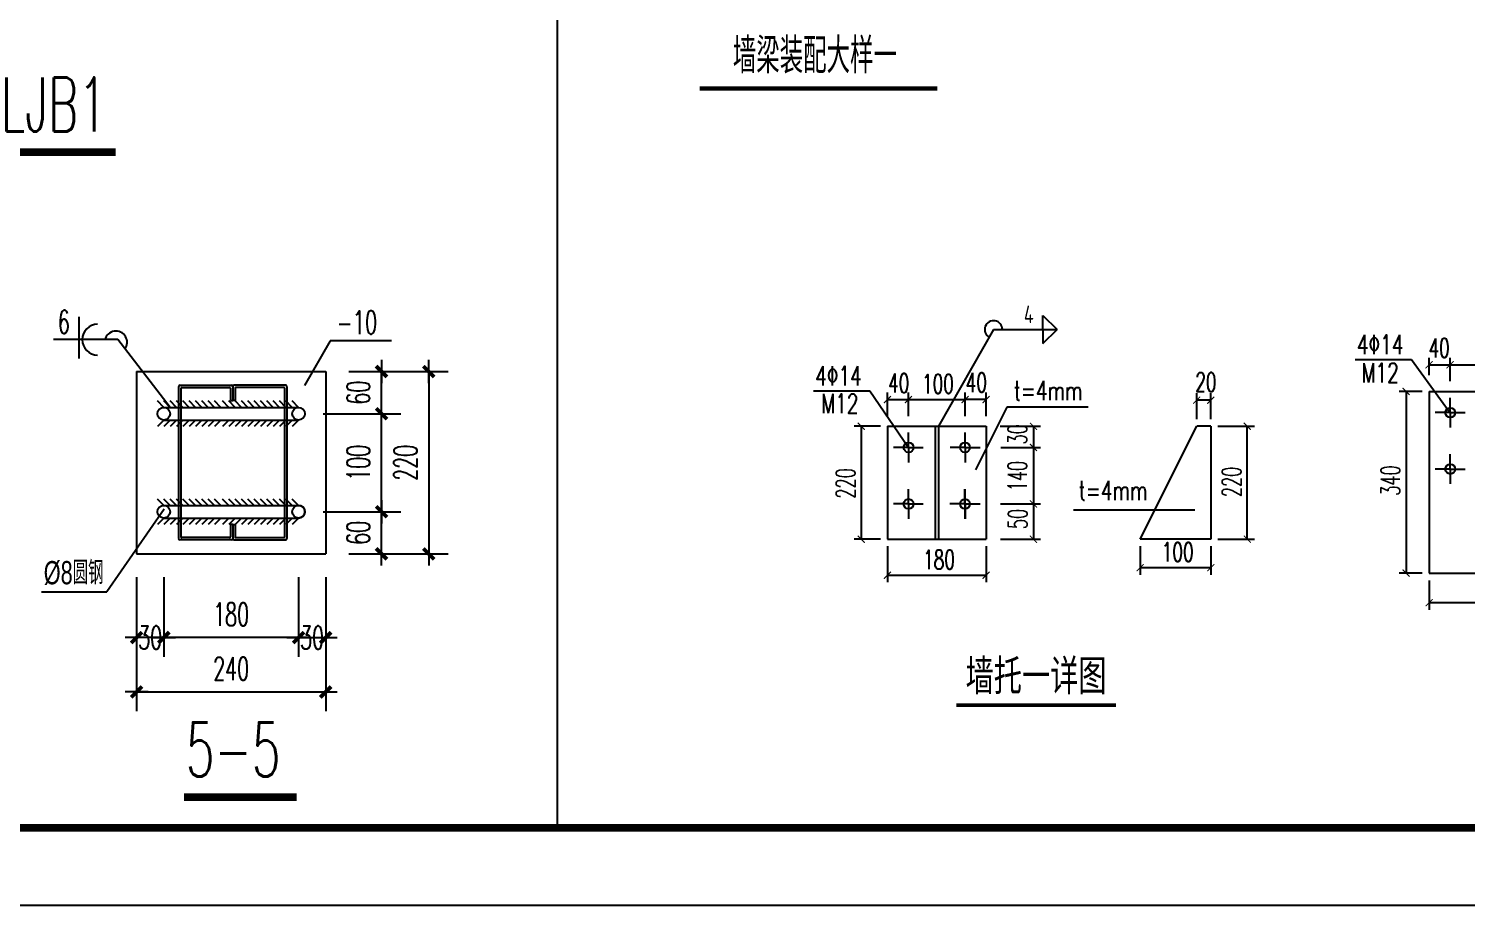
# Model space of a CAD drawing. Extents: x -307088 to 5640332, y -3541089 to -2181377.
# Drawn here: x 5521884 to 5549745, y -3476089 to -3459106 of the extents above; entities that cross this region are included whole.
import ezdxf
from ezdxf.enums import TextEntityAlignment as Align

# ---------------------------------------------------------------- set-up
doc = ezdxf.new("R2010")
doc.units = 0
doc.header["$LTSCALE"] = 100
doc.header["$MEASUREMENT"] = 0
doc.linetypes.add('ACAD_ISO02W100', pattern=[15, 12, -3])
doc.layers.get('0').update_dxf_attribs({"linetype": 'CONTINUOUS'})
doc.layers.get('DEFPOINTS').update_dxf_attribs({"linetype": 'CONTINUOUS'})
for name, color, linetype in [('10', 7, 'CONTINUOUS'), ('LAYER1', 7, 'CONTINUOUS'), ('PUB_DIM', 3, 'CONTINUOUS'), ('PUB_TEXT', 7, 'CONTINUOUS'), ('PUB_TITLE', 4, 'CONTINUOUS'), ('WINDOW_TEXT', 7, 'CONTINUOUS'), ('绿线', 3, 'CONTINUOUS')]:
    doc.layers.add(name, color=color, linetype=linetype)
doc.styles.add('_HZTXT', font='tssdeng.shx', dxfattribs={"width": 0.8, "bigfont": 'HZTXT.shx'})
doc.styles.add('_SIMPLEX', font='SIMPLEX.shx', dxfattribs={"width": 0.8})
doc.styles.add('_SIMPLEX1', font='SIMPLEX1.shx', dxfattribs={"width": 0.6})
doc.styles.add('DIM_FONT', font='SIMPLEX.shx', dxfattribs={"width": 0.6, "bigfont": 'hztxt.shx'})
doc.styles.add('HZTXT', font='pdatxt.shx', dxfattribs={"width": 0.75, "bigfont": 'tssdchn.shx'})
doc.styles.get("Standard").update_dxf_attribs({"font": 'tssdeng.shx', "height": 3, "bigfont": 'tssdchn.shx'})
doc.dimstyles.new('DIMN', dxfattribs={"dimtxt": 300, "dimasz": 1, "dimexe": 250, "dimexo": 300, "dimgap": 150, "dimtad": 1, "dimdec": 0, "dimzin": 0, "dimdsep": 46, "dimtxsty": 'DIM_FONT', "dimblk": '_DIMX', "dimcen": 0, "dimdle": 100, "dimclrt": 7, "dimadec": 0, "dimazin": 0, "dimtfac": 1, "dimtdec": 0, "dimtix": 1, "dimtmove": 2, "dimatfit": 3, "dimldrblk": '_DIMX', "dimfxl": 1, "dimtolj": 1, "dimtzin": 0, "dimarcsym": 0})

# ---------------------------------------------------------------- blocks, each defined once
blk = doc.blocks.new('A$C1ED91D66')
at = {"layer": 'PUB_DIM', "lineweight": -3, "const_width": 100}
blk.add_lwpolyline([(22903.9, 901.5), (24573.2, 901.5)], dxfattribs=at)
at = {"layer": 'PUB_TEXT', "lineweight": -3, "ltscale": 1.5, "style": 'DIM_FONT', "width": 0.618}
blk.add_text('LJB1', height=700, dxfattribs=at).set_placement((23089.4, 1167.7))
for tag, p in [('2', (17185.4, 5839.3)), ('3', (1029.9, 2025.3)), ('3', (11139.8, 2107.6))]:
    blk.add_attdef(tag, text='', height=300, dxfattribs=at).set_placement(p, align=Align.BOTTOM_RIGHT)
blk = doc.blocks.new('_DIMX')
blk.add_line((-150, 0), (150, 0))
at = {"const_width": 50}
blk.add_lwpolyline([(-70, -70), (70, 70)], dxfattribs=at)
blk = doc.blocks.new('*D277')
at = {"layer": 'DEFPOINTS', "color": 0, "transparency": 16777216}
for p in [(5538613, -3571227), (5538613, -3573582), (5539944, -3573582)]:
    blk.add_point(p, dxfattribs=at)
at = {"layer": 'PUB_DIM', "color": 0, "lineweight": -2, "transparency": 16777216}
for p, q in [((5538913, -3571227), (5540194, -3571227)), ((5539944, -3571228), (5539944, -3573581)), ((5538913, -3573582), (5540194, -3573582))]:
    blk.add_line(p, q, dxfattribs=at)
for p, rotation in [((5539944, -3571227), 90), ((5539944, -3573582), 270)]:
    blk.add_blockref('_DIMX', p, dxfattribs=dict(at, rotation=rotation))
at = {"layer": 'PUB_DIM', "color": 7, "transparency": 16777216, "insert": (5539644, -3572405), "char_height": 300, "attachment_point": 5, "rotation": 90, "style": 'DIM_FONT'}
blk.add_mtext('\\A1;220', dxfattribs=at)
blk = doc.blocks.new('*D278')
at = {"layer": 'DEFPOINTS', "color": 0, "transparency": 16777216}
for p in [(5538262, -3573832), (5538613, -3573832), (5538613, -3574663)]:
    blk.add_point(p, dxfattribs=at)
at = {"layer": 'PUB_DIM', "color": 0, "lineweight": -2, "transparency": 16777216}
for p, q in [((5538262, -3574132), (5538262, -3574913)), ((5538613, -3574132), (5538613, -3574913)), ((5538263, -3574663), (5538612, -3574663))]:
    blk.add_line(p, q, dxfattribs=at)
at = {"layer": 'PUB_DIM', "color": 0, "lineweight": -2, "transparency": 16777216, "rotation": 180}
blk.add_blockref('_DIMX', (5538262, -3574663), dxfattribs=at)
at = {"layer": 'PUB_DIM', "color": 0, "lineweight": -2, "transparency": 16777216}
blk.add_blockref('_DIMX', (5538613, -3574663), dxfattribs=at)
at = {"layer": 'PUB_DIM', "color": 7, "transparency": 16777216, "insert": (5538437, -3574663), "char_height": 300, "attachment_point": 5, "style": 'DIM_FONT'}
blk.add_mtext('\\A1;30', dxfattribs=at)
blk = doc.blocks.new('*D279')
at = {"layer": 'DEFPOINTS', "color": 0, "transparency": 16777216}
for p in [(5538613, -3571227), (5539334, -3571227), (5538282, -3571772)]:
    blk.add_point(p, dxfattribs=at)
at = {"layer": 'PUB_DIM', "color": 0, "lineweight": -2, "transparency": 16777216}
for p, q in [((5538913, -3571227), (5539584, -3571227)), ((5539334, -3571226), (5539334, -3571225)), ((5539334, -3571772), (5539334, -3571227)), ((5538582, -3571772), (5539584, -3571772)), ((5539334, -3571773), (5539334, -3571774))]:
    blk.add_line(p, q, dxfattribs=at)
for p, rotation in [((5539334, -3571227), 270), ((5539334, -3571772), 90)]:
    blk.add_blockref('_DIMX', p, dxfattribs=dict(at, rotation=rotation))
at = {"layer": 'PUB_DIM', "color": 7, "transparency": 16777216, "insert": (5539034, -3571499), "char_height": 300, "attachment_point": 5, "rotation": 90, "style": 'DIM_FONT'}
blk.add_mtext('\\A1;60', dxfattribs=at)
blk = doc.blocks.new('*D280')
at = {"layer": 'DEFPOINTS', "color": 0, "transparency": 16777216}
for p in [(5538282, -3571772), (5539334, -3571772), (5538282, -3573038)]:
    blk.add_point(p, dxfattribs=at)
at = {"layer": 'PUB_DIM', "color": 0, "lineweight": -2, "transparency": 16777216}
for p, q in [((5538582, -3571772), (5539584, -3571772)), ((5539334, -3573037), (5539334, -3571773)), ((5538582, -3573038), (5539584, -3573038))]:
    blk.add_line(p, q, dxfattribs=at)
for p, rotation in [((5539334, -3571772), 90), ((5539334, -3573038), 270)]:
    blk.add_blockref('_DIMX', p, dxfattribs=dict(at, rotation=rotation))
at = {"layer": 'PUB_DIM', "color": 7, "transparency": 16777216, "insert": (5539034, -3572405), "char_height": 300, "attachment_point": 5, "rotation": 90, "style": 'DIM_FONT'}
blk.add_mtext('\\A1;100', dxfattribs=at)
blk = doc.blocks.new('*D281')
at = {"layer": 'DEFPOINTS', "color": 0, "transparency": 16777216}
for p in [(5538282, -3573038), (5539334, -3573038), (5538613, -3573582)]:
    blk.add_point(p, dxfattribs=at)
at = {"layer": 'PUB_DIM', "color": 0, "lineweight": -2, "transparency": 16777216}
for p, q in [((5538582, -3573038), (5539584, -3573038)), ((5539334, -3573037), (5539334, -3573036)), ((5539334, -3573582), (5539334, -3573038)), ((5538913, -3573582), (5539584, -3573582)), ((5539334, -3573583), (5539334, -3573584))]:
    blk.add_line(p, q, dxfattribs=at)
for p, rotation in [((5539334, -3573038), 270), ((5539334, -3573582), 90)]:
    blk.add_blockref('_DIMX', p, dxfattribs=dict(at, rotation=rotation))
at = {"layer": 'PUB_DIM', "color": 7, "transparency": 16777216, "insert": (5539034, -3573310), "char_height": 300, "attachment_point": 5, "rotation": 90, "style": 'DIM_FONT'}
blk.add_mtext('\\A1;60', dxfattribs=at)
blk = doc.blocks.new('*D282')
at = {"layer": 'DEFPOINTS', "color": 0, "transparency": 16777216}
for p in [(5536170, -3573832), (5536521, -3573832), (5536170, -3574663)]:
    blk.add_point(p, dxfattribs=at)
at = {"layer": 'PUB_DIM', "color": 0, "lineweight": -2, "transparency": 16777216}
for p, q in [((5536170, -3574132), (5536170, -3574913)), ((5536521, -3574132), (5536521, -3574913)), ((5536520, -3574663), (5536171, -3574663))]:
    blk.add_line(p, q, dxfattribs=at)
at = {"layer": 'PUB_DIM', "color": 0, "lineweight": -2, "transparency": 16777216, "rotation": 180}
blk.add_blockref('_DIMX', (5536170, -3574663), dxfattribs=at)
at = {"layer": 'PUB_DIM', "color": 0, "lineweight": -2, "transparency": 16777216}
blk.add_blockref('_DIMX', (5536521, -3574663), dxfattribs=at)
at = {"layer": 'PUB_DIM', "color": 7, "transparency": 16777216, "insert": (5536345, -3574663), "char_height": 300, "attachment_point": 5, "style": 'DIM_FONT'}
blk.add_mtext('\\A1;30', dxfattribs=at)
blk = doc.blocks.new('*D283')
at = {"layer": 'DEFPOINTS', "color": 0, "transparency": 16777216}
for p in [(5536521, -3573582), (5538262, -3573582), (5536521, -3574663)]:
    blk.add_point(p, dxfattribs=at)
at = {"layer": 'PUB_DIM', "color": 0, "lineweight": -2, "transparency": 16777216}
for p, q in [((5536521, -3573882), (5536521, -3574913)), ((5538262, -3573882), (5538262, -3574913)), ((5538261, -3574663), (5536522, -3574663))]:
    blk.add_line(p, q, dxfattribs=at)
at = {"layer": 'PUB_DIM', "color": 0, "lineweight": -2, "transparency": 16777216, "rotation": 180}
blk.add_blockref('_DIMX', (5536521, -3574663), dxfattribs=at)
at = {"layer": 'PUB_DIM', "color": 0, "lineweight": -2, "transparency": 16777216}
blk.add_blockref('_DIMX', (5538262, -3574663), dxfattribs=at)
at = {"layer": 'PUB_DIM', "color": 7, "transparency": 16777216, "insert": (5537391, -3574363), "char_height": 300, "attachment_point": 5, "style": 'DIM_FONT'}
blk.add_mtext('\\A1;180', dxfattribs=at)
blk = doc.blocks.new('*D284')
at = {"layer": 'DEFPOINTS', "color": 0, "transparency": 16777216}
for p in [(5536170, -3573582), (5538613, -3573582), (5538613, -3575365)]:
    blk.add_point(p, dxfattribs=at)
at = {"layer": 'PUB_DIM', "color": 0, "lineweight": -2, "transparency": 16777216}
for p, q in [((5536170, -3573882), (5536170, -3575615)), ((5538613, -3573882), (5538613, -3575615)), ((5536171, -3575365), (5538612, -3575365))]:
    blk.add_line(p, q, dxfattribs=at)
at = {"layer": 'PUB_DIM', "color": 0, "lineweight": -2, "transparency": 16777216, "rotation": 180}
blk.add_blockref('_DIMX', (5536170, -3575365), dxfattribs=at)
at = {"layer": 'PUB_DIM', "color": 0, "lineweight": -2, "transparency": 16777216}
blk.add_blockref('_DIMX', (5538613, -3575365), dxfattribs=at)
at = {"layer": 'PUB_DIM', "color": 7, "transparency": 16777216, "insert": (5537391, -3575065), "char_height": 300, "attachment_point": 5, "style": 'DIM_FONT'}
blk.add_mtext('\\A1;240', dxfattribs=at)
blk = doc.blocks.new('A$C082D7788')
at = {"layer": 'PUB_DIM'}
for p, q in [((24558.3, 6254.5), (24558.3, 5719.8)), ((25061.6, 5961.4), (24229.5, 5961.4)), ((25737.6, 5086.5), (25061.6, 5961.4)), ((27807, 5945.3), (27473.5, 5369.5)), ((28596.6, 5945.3), (27807, 5945.3)), ((25659.8, 3773.6), (24918.1, 2704.9)), ((24074.9, 2704.9), (24918.1, 2704.9))]:
    blk.add_line(p, q, dxfattribs=at)
at = {"layer": 'PUB_DIM', "lineweight": -3, "const_width": 100}
blk.add_lwpolyline([(25918.6, 50), (27372.1, 50)], dxfattribs=at)
at = {"layer": 'PUB_DIM'}
for centre, radius, start, end in [((24800.3, 5961.4), 198.8, 90, 270), ((25036.7, 5926.2), 145.6, 324.12463, 166.01384)]:
    blk.add_arc(centre, radius, start, end, dxfattribs=at)
at = {"layer": '绿线'}
for p, q in [((25304.4, 5549.3), (25304.4, 3193.6)), ((25304.4, 5549.3), (27747.7, 5549.3)), ((27747.7, 5549.3), (27747.7, 3193.6)), ((25846.6, 5353.6), (25846.6, 3393.6)), ((25866.6, 5373.6), (26526.6, 5373.6)), ((25876.6, 5333.6), (25876.6, 3413.6)), ((25886.6, 5343.6), (26506.6, 5343.6)), ((26516.6, 5333.6), (26516.6, 5173.6)), ((26546.6, 5353.6), (26546.6, 5173.6)), ((26546.6, 5353.6), (26546.6, 5173.6)), ((27226.6, 5373.6), (26566.6, 5373.6)), ((26576.6, 5333.6), (26576.6, 5173.6)), ((27206.6, 5343.6), (26586.6, 5343.6)), ((27216.6, 5333.6), (27216.6, 3413.6)), ((27246.6, 5353.6), (27246.6, 3393.6)), ((25655.7, 5086.5), (25573, 5169.2)), ((25737.6, 5086.5), (25654.9, 5169.2)), ((25655.7, 5086.5), (27396.5, 5086.5)), ((25819.5, 5086.5), (25736.8, 5169.2)), ((25901.4, 5086.5), (25818.8, 5169.2)), ((25983.3, 5086.5), (25900.7, 5169.2)), ((26065.3, 5086.5), (25982.6, 5169.2)), ((26065.3, 5086.5), (25982.6, 5169.2)), ((26147.2, 5086.5), (26064.5, 5169.2)), ((26147.2, 5086.5), (26064.5, 5169.2)), ((26229.1, 5086.5), (26146.4, 5169.2)), ((26229.1, 5086.5), (26146.4, 5169.2)), ((26311, 5086.5), (26228.4, 5169.2)), ((26311, 5086.5), (26228.4, 5169.2)), ((26392.9, 5086.5), (26310.3, 5169.2)), ((26392.9, 5086.5), (26310.3, 5169.2)), ((26495.3, 5086.5), (26412.7, 5169.2)), ((26577.3, 5086.5), (26494.6, 5169.2)), ((26516.6, 5173.6), (26546.6, 5173.6)), ((26576.6, 5173.6), (26546.6, 5173.6)), ((26659.2, 5086.5), (26576.5, 5169.2)), ((26741.1, 5086.5), (26658.4, 5169.2)), ((26823, 5086.5), (26740.4, 5169.2)), ((26904.9, 5086.5), (26822.3, 5169.2)), ((26986.9, 5086.5), (26904.2, 5169.2)), ((27068.8, 5086.5), (26986.1, 5169.2)), ((27150.7, 5086.5), (27068, 5169.2)), ((27232.6, 5086.5), (27150, 5169.2)), ((27314.5, 5086.5), (27231.9, 5169.2)), ((27396.5, 5086.5), (27313.8, 5169.2)), ((25655.7, 4922.7), (25573, 4840)), ((25737.6, 4922.7), (25654.9, 4840)), ((25655.7, 4922.7), (27396.5, 4922.7)), ((25819.5, 4922.7), (25736.8, 4840)), ((25901.4, 4922.7), (25818.8, 4840)), ((25983.3, 4922.7), (25900.7, 4840)), ((26065.3, 4922.7), (25982.6, 4840)), ((26065.3, 4922.7), (25982.6, 4840)), ((26147.2, 4922.7), (26064.5, 4840)), ((26147.2, 4922.7), (26064.5, 4840)), ((26229.1, 4922.7), (26146.4, 4840)), ((26229.1, 4922.7), (26146.4, 4840)), ((26311, 4922.7), (26228.4, 4840)), ((26311, 4922.7), (26228.4, 4840)), ((26392.9, 4922.7), (26310.3, 4840)), ((26392.9, 4922.7), (26310.3, 4840)), ((26495.3, 4922.7), (26412.7, 4840)), ((26577.3, 4922.7), (26494.6, 4840)), ((26659.2, 4922.7), (26576.5, 4840)), ((26741.1, 4922.7), (26658.4, 4840)), ((26823, 4922.7), (26740.4, 4840)), ((26904.9, 4922.7), (26822.3, 4840)), ((26986.9, 4922.7), (26904.2, 4840)), ((27068.8, 4922.7), (26986.1, 4840)), ((27150.7, 4922.7), (27068, 4840)), ((27232.6, 4922.7), (27150, 4840)), ((27314.5, 4922.7), (27231.9, 4840)), ((27396.5, 4922.7), (27313.8, 4840)), ((25655.7, 3820.3), (25573, 3902.9)), ((25737.6, 3820.3), (25654.9, 3902.9)), ((25819.5, 3820.3), (25736.8, 3902.9)), ((25901.4, 3820.3), (25818.8, 3902.9)), ((25983.3, 3820.3), (25900.7, 3902.9)), ((26065.3, 3820.3), (25982.6, 3902.9)), ((26065.3, 3820.3), (25982.6, 3902.9)), ((26147.2, 3820.3), (26064.5, 3902.9)), ((26147.2, 3820.3), (26064.5, 3902.9)), ((26229.1, 3820.3), (26146.4, 3902.9)), ((26229.1, 3820.3), (26146.4, 3902.9)), ((26311, 3820.3), (26228.4, 3902.9)), ((26311, 3820.3), (26228.4, 3902.9)), ((26392.9, 3820.3), (26310.3, 3902.9)), ((26392.9, 3820.3), (26310.3, 3902.9)), ((26495.3, 3820.3), (26412.7, 3902.9)), ((26577.3, 3820.3), (26494.6, 3902.9)), ((26659.2, 3820.3), (26576.5, 3902.9)), ((26741.1, 3820.3), (26658.4, 3902.9)), ((26823, 3820.3), (26740.4, 3902.9)), ((26904.9, 3820.3), (26822.3, 3902.9)), ((26986.9, 3820.3), (26904.2, 3902.9)), ((27068.8, 3820.3), (26986.1, 3902.9)), ((27150.7, 3820.3), (27068, 3902.9)), ((27232.6, 3820.3), (27150, 3902.9)), ((27314.5, 3820.3), (27231.9, 3902.9)), ((27396.5, 3820.3), (27313.8, 3902.9)), ((25655.7, 3820.3), (27396.5, 3820.3)), ((25655.7, 3656.4), (25573, 3573.8)), ((25737.6, 3656.4), (25654.9, 3573.8)), ((25655.7, 3656.4), (27396.5, 3656.4)), ((25819.5, 3656.4), (25736.8, 3573.8)), ((25901.4, 3656.4), (25818.8, 3573.8)), ((25983.3, 3656.4), (25900.7, 3573.8)), ((26065.3, 3656.4), (25982.6, 3573.8)), ((26065.3, 3656.4), (25982.6, 3573.8)), ((26147.2, 3656.4), (26064.5, 3573.8)), ((26147.2, 3656.4), (26064.5, 3573.8)), ((26229.1, 3656.4), (26146.4, 3573.8)), ((26229.1, 3656.4), (26146.4, 3573.8)), ((26311, 3656.4), (26228.4, 3573.8)), ((26311, 3656.4), (26228.4, 3573.8)), ((26392.9, 3656.4), (26310.3, 3573.8)), ((26392.9, 3656.4), (26310.3, 3573.8)), ((26495.3, 3656.4), (26412.7, 3573.8)), ((26577.3, 3656.4), (26494.6, 3573.8)), ((26516.6, 3573.6), (26516.6, 3413.6)), ((26546.6, 3573.6), (26516.6, 3573.6)), ((26546.6, 3573.6), (26576.6, 3573.6)), ((26546.6, 3573.6), (26546.6, 3393.6)), ((26546.6, 3573.6), (26546.6, 3393.6)), ((26659.2, 3656.4), (26576.5, 3573.8)), ((26576.6, 3573.6), (26576.6, 3413.6)), ((26741.1, 3656.4), (26658.4, 3573.8)), ((26823, 3656.4), (26740.4, 3573.8)), ((26904.9, 3656.4), (26822.3, 3573.8)), ((26986.9, 3656.4), (26904.2, 3573.8)), ((27068.8, 3656.4), (26986.1, 3573.8)), ((27150.7, 3656.4), (27068, 3573.8)), ((27232.6, 3656.4), (27150, 3573.8)), ((27314.5, 3656.4), (27231.9, 3573.8)), ((27396.5, 3656.4), (27313.8, 3573.8)), ((26526.6, 3373.6), (25866.6, 3373.6)), ((26506.6, 3403.6), (25886.6, 3403.6)), ((26566.6, 3373.6), (27226.6, 3373.6)), ((26586.6, 3403.6), (27206.6, 3403.6)), ((25304.4, 3193.6), (27747.7, 3193.6))]:
    blk.add_line(p, q, dxfattribs=at)
for centre in [(25655.7, 5004.6), (27396.5, 5004.6), (25655.7, 3738.3), (27396.5, 3738.3)]:
    blk.add_circle(centre, 81.9, dxfattribs=at)
for centre, radius, start, end in [((25866.6, 5353.6), 20, 90, 180), ((25886.6, 5333.6), 10, 90, 180), ((26506.6, 5333.6), 10, 0, 90), ((26526.6, 5353.6), 20, 0, 90), ((26566.6, 5353.6), 20, 90, 180), ((26586.6, 5333.6), 10, 90, 180), ((27206.6, 5333.6), 10, 0, 90), ((27226.6, 5353.6), 20, 0, 90), ((27396.5, 3738.3), 81.9, 270, 90), ((25866.6, 3393.6), 20, 180, 270), ((25886.6, 3413.6), 10, 180, 270), ((26506.6, 3413.6), 10, 270, 0), ((26526.6, 3393.6), 20, 270, 0), ((26566.6, 3393.6), 20, 180, 270), ((26586.6, 3413.6), 10, 180, 270), ((27206.6, 3413.6), 10, 270, 0), ((27226.6, 3393.6), 20, 270, 0)]:
    blk.add_arc(centre, radius, start, end, dxfattribs=at)
at = {"color": 3, "style": 'HZTXT', "width": 0.7}
blk.add_text('%%C8圆钢', height=300, dxfattribs=at).set_placement((24104.1, 2801.4))
at = {"layer": 'PUB_TEXT', "lineweight": -3, "ltscale": 1.5, "style": 'DIM_FONT', "width": 0.618}
for s, height, p in [('6', 300, (24283.8, 6041.2)), ('-10', 300, (27888.5, 6034.2)), ('5-5', 700, (25940.8, 316.2))]:
    blk.add_text(s, height=height, dxfattribs=at).set_placement(p)
at = {"layer": 'PUB_DIM'}
for base, p1, p2, text, picture, middle in [((28469.3, 5549.3), (27416.4, 5004.6), (27747.7, 5549.3), '60', '*D279', (28169.3, 5276.9)), ((29078.8, 3193.6), (27747.7, 5549.3), (27747.7, 3193.6), '220', '*D277', (28778.8, 4371.5)), ((28469.3, 5004.6), (27416.4, 3738.3), (27416.4, 5004.6), '100', '*D280', (28169.3, 4371.5)), ((28469.3, 3738.3), (27747.7, 3193.6), (27416.4, 3738.3), '60', '*D281', (28169.3, 3466))]:
    dim = blk.add_linear_dim(base=base, p1=p1, p2=p2, angle=90, text=text, dimstyle='DIMN', dxfattribs=at)
    dim.commit()
    dim.dimension.update_dxf_attribs({"geometry": picture, "text_midpoint": middle, "insert": (-5510865.2, 3576776.1)})
for base, p1, p2, text, picture, middle in [((27747.7, 1411.2), (25304.4, 3193.6), (27747.7, 3193.6), '240', '*D284', (26526.1, 1711.2)), ((25655.7, 2113.6), (27396.5, 3193.6), (25655.7, 3193.6), '180', '*D283', (26526.1, 2413.6))]:
    dim = blk.add_linear_dim(base=base, p1=p1, p2=p2, text=text, dimstyle='DIMN', dxfattribs=at)
    dim.commit()
    dim.dimension.update_dxf_attribs({"geometry": picture, "text_midpoint": middle, "insert": (-5510865.2, 3576776.1)})
dim = blk.add_linear_dim(base=(25304.4, 2113.6), p1=(25655.7, 2943.6), p2=(25304.4, 2943.6), angle=180, text='30', dimstyle='DIMN', dxfattribs=at)
dim.commit()
dim.dimension.update_dxf_attribs({"geometry": '*D282', "text_midpoint": (25480, 2113.6), "dimtype": 128, "insert": (-5510865.2, 3576776.1)})
dim = blk.add_linear_dim(base=(27747.7, 2113.6), p1=(27396.5, 2943.6), p2=(27747.7, 2943.6), text='30', dimstyle='DIMN', dxfattribs=at)
dim.commit()
dim.dimension.update_dxf_attribs({"geometry": '*D278', "text_midpoint": (27572.1, 2113.6), "dimtype": 128, "insert": (-5510865.2, 3576776.1)})

msp = doc.modelspace()

# ---------------------------------------------------------------- linework, layer by layer
msp.add_line((5540583.4, -3464933.6), (5539517.3, -3466803.5))
at = {"color": 3, "linetype": 'ByBlock'}
for p, q in [((5549025.3, -3465815.3), (5549025.3, -3465479.2)), ((5549025.3, -3465615.9), (5549432.6, -3465615.9)), ((5549432.6, -3465937), (5549432.6, -3465479.2)), ((5549432.6, -3465937), (5549432.6, -3465479.2)), ((5549432.6, -3465615.9), (5550531.6, -3465615.9)), ((5538526.4, -3466614.7), (5538526.4, -3466154)), ((5538933.7, -3466611.7), (5538933.7, -3466154)), ((5538933.7, -3466611.7), (5538933.7, -3466154)), ((5540032.7, -3466611.7), (5540032.7, -3466154)), ((5540032.7, -3466611.7), (5540032.7, -3466154)), ((5540440, -3466614.7), (5540440, -3466154)), ((5544520.4, -3466672.5), (5544520.4, -3466166.6)), ((5544793.8, -3466672.5), (5544793.8, -3466166.6)), ((5548888.6, -3466134.4), (5548442.7, -3466134.4)), ((5548579.4, -3466134.4), (5548579.4, -3469654.1)), ((5538526.4, -3466290.7), (5538933.7, -3466290.7)), ((5538933.7, -3466290.7), (5540032.7, -3466290.7)), ((5540440, -3466290.7), (5540032.7, -3466290.7)), ((5544793.8, -3466303.3), (5544520.4, -3466303.3)), ((5538389.7, -3466809.2), (5537882.5, -3466809.2)), ((5538019.1, -3466809.2), (5538019.1, -3468996.2)), ((5540712, -3466809.2), (5541493.1, -3466809.2)), ((5541356.4, -3466809.2), (5541356.4, -3467219.2)), ((5544930.5, -3466809.2), (5545638, -3466809.2)), ((5545501.3, -3468996.2), (5545501.3, -3466809.2)), ((5540725.8, -3467219.2), (5541493.1, -3467219.2)), ((5540726.7, -3467219.2), (5541493.1, -3467219.2)), ((5541356.4, -3467219.2), (5541356.4, -3468312.7)), ((5540721.2, -3468312.7), (5541493.1, -3468312.7)), ((5540721.2, -3468312.7), (5541493.1, -3468312.7)), ((5541356.4, -3468312.7), (5541356.4, -3468996.2)), ((5538389.7, -3468996.2), (5537882.5, -3468996.2)), ((5540721.2, -3468996.2), (5541493.1, -3468996.2)), ((5544930.5, -3468996.2), (5545638, -3468996.2)), ((5538526.4, -3469132.8), (5538526.4, -3469831.4)), ((5540440, -3469132.8), (5540440, -3469831.4)), ((5543426.7, -3469132.8), (5543426.7, -3469684.4)), ((5544793.8, -3469132.8), (5544793.8, -3469684.4)), ((5543426.7, -3469547.8), (5544793.8, -3469547.8)), ((5538526.4, -3469694.7), (5540440, -3469694.7)), ((5548888.6, -3469654.1), (5548442.7, -3469654.1)), ((5549025.3, -3469798.4), (5549025.3, -3470362.7)), ((5549025.3, -3470226), (5550938.9, -3470226))]:
    msp.add_line(p, q, dxfattribs=at)
at = {"color": 3, "linetype": 'Continuous', "ltscale": 50, "const_width": 82}
msp.add_lwpolyline([(5534889.1, -3460263.6), (5539496.3, -3460263.6)], dxfattribs=at)
at = {"color": 0, "linetype": 'ByBlock', "const_width": 20.5}
for points in [[(5549093.6, -3465547.6), (5548956.9, -3465684.3)], [(5549500.9, -3465547.6), (5549364.2, -3465684.3)], [(5549364.2, -3465684.3), (5549500.9, -3465547.6)], [(5538594.7, -3466222.4), (5538458, -3466359)], [(5538865.3, -3466359), (5539002, -3466222.4)], [(5539002, -3466222.4), (5538865.3, -3466359)], [(5540101, -3466222.4), (5539964.3, -3466359)], [(5539964.3, -3466359), (5540101, -3466222.4)], [(5540371.6, -3466359), (5540508.3, -3466222.4)], [(5548647.7, -3466202.7), (5548511, -3466066.1)], [(5544588.8, -3466235), (5544452.1, -3466371.7)], [(5544725.5, -3466371.7), (5544862.2, -3466235)], [(5538087.5, -3466877.5), (5537950.8, -3466740.8)], [(5541424.8, -3466877.5), (5541288.1, -3466740.8)], [(5545569.7, -3466877.5), (5545433, -3466740.8)], [(5541424.8, -3467287.6), (5541288.1, -3467150.9)], [(5541288.1, -3467150.9), (5541424.8, -3467287.6)], [(5541288.1, -3468244.4), (5541424.8, -3468381.1)], [(5541424.8, -3468381.1), (5541288.1, -3468244.4)], [(5537950.8, -3468927.8), (5538087.5, -3469064.5)], [(5541288.1, -3468927.8), (5541424.8, -3469064.5)], [(5545433, -3468927.8), (5545569.7, -3469064.5)], [(5543495.1, -3469479.4), (5543358.4, -3469616.1)], [(5544725.5, -3469616.1), (5544862.2, -3469479.4)], [(5538594.7, -3469626.3), (5538458, -3469763)], [(5540371.6, -3469763), (5540508.3, -3469626.3)], [(5548511, -3469585.8), (5548647.7, -3469722.4)], [(5549093.6, -3470157.7), (5548956.9, -3470294.4)]]:
    msp.add_lwpolyline(points, dxfattribs=at)
at = {"layer": '10'}
for p, q in [((5541540.2, -3464660.3), (5541813.6, -3464933.6)), ((5541540.2, -3464933.6), (5541540.2, -3464660.3)), ((5540583.4, -3464933.6), (5541813.6, -3464933.6)), ((5541540.2, -3465207), (5541813.6, -3464933.6)), ((5541540.2, -3464933.6), (5541540.2, -3465207))]:
    msp.add_line(p, q, dxfattribs=at)
msp.add_arc((5540583.4, -3464933.6), 170.9, 0, 238.61415, dxfattribs=at)
at = {"layer": 'DEFPOINTS', "color": 0, "linetype": 'ByBlock'}
for p in [(5549432.6, -3465615.9), (5549025.3, -3465952), (5549025.3, -3466134.4), (5549432.6, -3466073.6), (5549432.6, -3466073.6), (5538933.7, -3466290.7), (5540032.7, -3466290.7), (5540032.7, -3466290.7), (5544520.4, -3466303.3), (5538526.4, -3466809.2), (5540440, -3466809.2), (5544793.8, -3466809.2), (5545501.3, -3466809.2), (5541356.4, -3467219.2), (5541356.4, -3468312.7), (5538019.1, -3468996.2), (5538526.4, -3468996.2), (5538526.4, -3468996.2), (5540440, -3468996.2), (5541356.4, -3468996.2), (5543426.7, -3468996.2), (5544793.8, -3468996.2), (5544793.8, -3468996.2), (5544793.8, -3469547.8), (5540440, -3469694.7), (5548579.4, -3469654.1)]:
    msp.add_point(p, dxfattribs=at)
at = {"layer": 'LAYER1', "color": 1}
for p, q in [((5547593.9, -3465517.6), (5548682.8, -3465517.6)), ((5548682.8, -3465517.6), (5549432.6, -3466547.2)), ((5537095, -3466124.7), (5538183.9, -3466124.7)), ((5538183.9, -3466124.7), (5538933.7, -3467222)), ((5540842.6, -3466437.5), (5540234.4, -3467653)), ((5542419.9, -3466437.5), (5540842.6, -3466437.5)), ((5549432.6, -3466541.7), (5549432.6, -3466256)), ((5549429.8, -3466544.5), (5549144.1, -3466544.5)), ((5549431.2, -3466544.5), (5549433.9, -3466544.5)), ((5549432.6, -3466545.8), (5549432.6, -3466543.1)), ((5549432.6, -3466547.2), (5549432.6, -3466832.9)), ((5549435.3, -3466544.5), (5549721, -3466544.5)), ((5538933.7, -3467216.5), (5538933.7, -3466930.8)), ((5540031.8, -3467216.5), (5540031.8, -3466930.8)), ((5540032.7, -3467216.5), (5540032.7, -3466930.8)), ((5538930.9, -3467219.2), (5538645.2, -3467219.2)), ((5538932.3, -3467219.2), (5538935, -3467219.2)), ((5538933.7, -3467220.6), (5538933.7, -3467217.8)), ((5538933.7, -3467222), (5538933.7, -3467507.7)), ((5538936.4, -3467219.2), (5539222.1, -3467219.2)), ((5540029, -3467219.2), (5539743.3, -3467219.2)), ((5540029.9, -3467219.2), (5539744.3, -3467219.2)), ((5540030.4, -3467219.2), (5540033.2, -3467219.2)), ((5540034.1, -3467219.2), (5540031.3, -3467219.2)), ((5540031.8, -3467220.6), (5540031.8, -3467217.8)), ((5540031.8, -3467222), (5540031.8, -3467507.7)), ((5540032.7, -3467220.6), (5540032.7, -3467217.8)), ((5540032.7, -3467222), (5540032.7, -3467507.7)), ((5540034.5, -3467219.2), (5540320.2, -3467219.2)), ((5540035.5, -3467219.2), (5540321.1, -3467219.2)), ((5549432.6, -3467635.2), (5549432.6, -3467349.5)), ((5549429.8, -3467638), (5549144.1, -3467638)), ((5549431.2, -3467638), (5549433.9, -3467638)), ((5549432.6, -3467639.3), (5549432.6, -3467636.6)), ((5549432.6, -3467640.7), (5549432.6, -3467926.4)), ((5549435.3, -3467638), (5549721, -3467638)), ((5538933.7, -3468310), (5538933.7, -3468024.3)), ((5540027.2, -3468310), (5540027.2, -3468024.3)), ((5540032.7, -3468310), (5540032.7, -3468024.3)), ((5538930.9, -3468312.7), (5538645.2, -3468312.7)), ((5538932.3, -3468312.7), (5538935, -3468312.7)), ((5538933.7, -3468314.1), (5538933.7, -3468311.3)), ((5538933.7, -3468315.5), (5538933.7, -3468601.2)), ((5538936.4, -3468312.7), (5539222.1, -3468312.7)), ((5540024.4, -3468312.7), (5539738.7, -3468312.7)), ((5540029.9, -3468312.7), (5539744.3, -3468312.7)), ((5540025.8, -3468312.7), (5540028.5, -3468312.7)), ((5540027.2, -3468314.1), (5540027.2, -3468311.3)), ((5540027.2, -3468315.5), (5540027.2, -3468601.2)), ((5540029.9, -3468312.7), (5540315.6, -3468312.7)), ((5540034.1, -3468312.7), (5540031.3, -3468312.7)), ((5540032.7, -3468314.1), (5540032.7, -3468311.3)), ((5540032.7, -3468315.5), (5540032.7, -3468601.2)), ((5540035.5, -3468312.7), (5540321.1, -3468312.7)), ((5544481.5, -3468431.6), (5542130.6, -3468431.6))]:
    msp.add_line(p, q, dxfattribs=at)
at = {"layer": 'LAYER1', "color": 3}
for p, q in [((5549025.3, -3466134.4), (5549025.3, -3469654.1)), ((5549025.3, -3466134.4), (5550938.9, -3466134.4)), ((5538526.4, -3466809.2), (5538526.4, -3468996.2)), ((5538526.4, -3466809.2), (5540440, -3466809.2)), ((5540440, -3466809.2), (5540440, -3468996.2)), ((5540440, -3466809.2), (5540440, -3468996.2)), ((5543426.7, -3468996.2), (5544520.4, -3466809.2)), ((5538526.4, -3468996.2), (5540440, -3468996.2)), ((5544793.8, -3468996.2), (5543426.7, -3468996.2)), ((5549025.3, -3469654.1), (5550938.9, -3469654.1))]:
    msp.add_line(p, q, dxfattribs=at)
at = {"layer": 'LAYER1', "color": 3, "linetype": 'ACAD_ISO02W100', "ltscale": 5}
for p, q in [((5539449, -3466809.2), (5539449, -3468996.2)), ((5539517.3, -3466809.2), (5539517.3, -3468996.2))]:
    msp.add_line(p, q, dxfattribs=at)
at = {"layer": 'LAYER1', "color": 3, "ltscale": 5}
for q in [(5544520.4, -3466809.2), (5544793.8, -3468996.2)]:
    msp.add_line((5544793.8, -3466809.2), q, dxfattribs=at)
at = {"layer": 'LAYER1', "color": 3, "const_width": 68.3}
msp.add_lwpolyline([(5539859.5, -3472214), (5542957.1, -3472214)], dxfattribs=at)
at = {"layer": 'LAYER1', "color": 3}
for centre in [(5549435.3, -3466544.5), (5538936.4, -3467219.2), (5540029.9, -3467219.2), (5540029.9, -3467219.2), (5549435.3, -3467638), (5538936.4, -3468312.7), (5540029.9, -3468312.7), (5540029.9, -3468312.7)]:
    msp.add_circle(centre, 95.7, dxfattribs=at)
at = {"layer": 'PUB_TITLE'}
msp.add_lwpolyline([(5479576.3, -3476089.1), (5591026.3, -3476089.1), (5591026.3, -3413089.1), (5479576.3, -3413089.1)], close=True, dxfattribs=at)
at = {"layer": 'PUB_TITLE', "const_width": 150}
msp.add_lwpolyline([(5483326.3, -3474589.1), (5589526.3, -3474589.1), (5589526.3, -3414589.1), (5483326.3, -3414589.1)], close=True, dxfattribs=at)
at = {"layer": 'WINDOW_TEXT', "color": 6}
msp.add_lwpolyline([(5532123.3, -3437013.5), (5532123.3, -3474589.1)], dxfattribs=at)

# ---------------------------------------------------------------- block references
at = {"layer": 'WINDOW_TEXT', "xscale": 1.5, "yscale": 1.5, "zscale": 1.5}
for name, p in [('A$C1ED91D66', (5486707.7, -3462851.2)), ('A$C082D7788', (5486018, -3474072))]:
    msp.add_blockref(name, p, dxfattribs=at)

# ---------------------------------------------------------------- texts
at = {"color": 3}
for s, height, style, width, p in [('墙梁装配大样一', 683.44, 'HZTXT', 0.7, (5535529.6, -3459968.7)), ('40', 369.06, '_SIMPLEX', 0.65, (5549013.1, -3465474.6)), ('40', 369.06, '_SIMPLEX', 0.65, (5538539.5, -3466155.4)), ('100', 369.06, '_SIMPLEX', 0.65, (5539196.3, -3466171.1)), ('40', 369.06, '_SIMPLEX', 0.65, (5540043.9, -3466144.7)), ('20', 369.06, '_SIMPLEX', 0.65, (5544492.6, -3466136)), ('180', 369.06, '_SIMPLEX', 0.65, (5539217.8, -3469575.1)), ('100', 369.06, '_SIMPLEX', 0.65, (5543843.8, -3469428.1))]:
    msp.add_text(s, height=height, dxfattribs=dict(at, style=style, width=width)).set_placement(p)
at = {"color": 3, "style": '_SIMPLEX1', "width": 0.62}
for s, p in [('30', (5541231, -3467160.4)), ('140', (5541229.2, -3468068.2)), ('340', (5548459.8, -3468154.1)), ('220', (5537899.5, -3468209.6)), ('220', (5545381.7, -3468180.9)), ('50', (5541236.8, -3468800.6))]:
    msp.add_text(s, height=369.06, rotation=90, dxfattribs=at).set_placement(p)
at = {"layer": '10', "width": 0.970662}
msp.add_text('4', height=341.7, dxfattribs=at).set_placement((5541171.2, -3464810.6), (5541362.5, -3464810.6), align=Align.FIT)
at = {"layer": 'LAYER1', "color": 2, "style": '_SIMPLEX1', "width": 0.7}
for s, p in [('4\x8214', (5547625, -3465413.9)), ('4\x8214', (5537126.1, -3466021.1)), ('M12', (5547715.6, -3465958.6)), ('t=4mm', (5540975.6, -3466304.6)), ('M12', (5537243.9, -3466557.1)), ('t=4mm', (5542234.6, -3468241.7))]:
    msp.add_text(s, height=375.89, dxfattribs=at).set_placement(p)
at = {"layer": 'LAYER1', "style": '_HZTXT', "width": 0.8}
msp.add_text('墙托一详图', height=683.44, dxfattribs=at).set_placement((5540040.7, -3472001.4))

doc.saveas('drawing.dxf')
